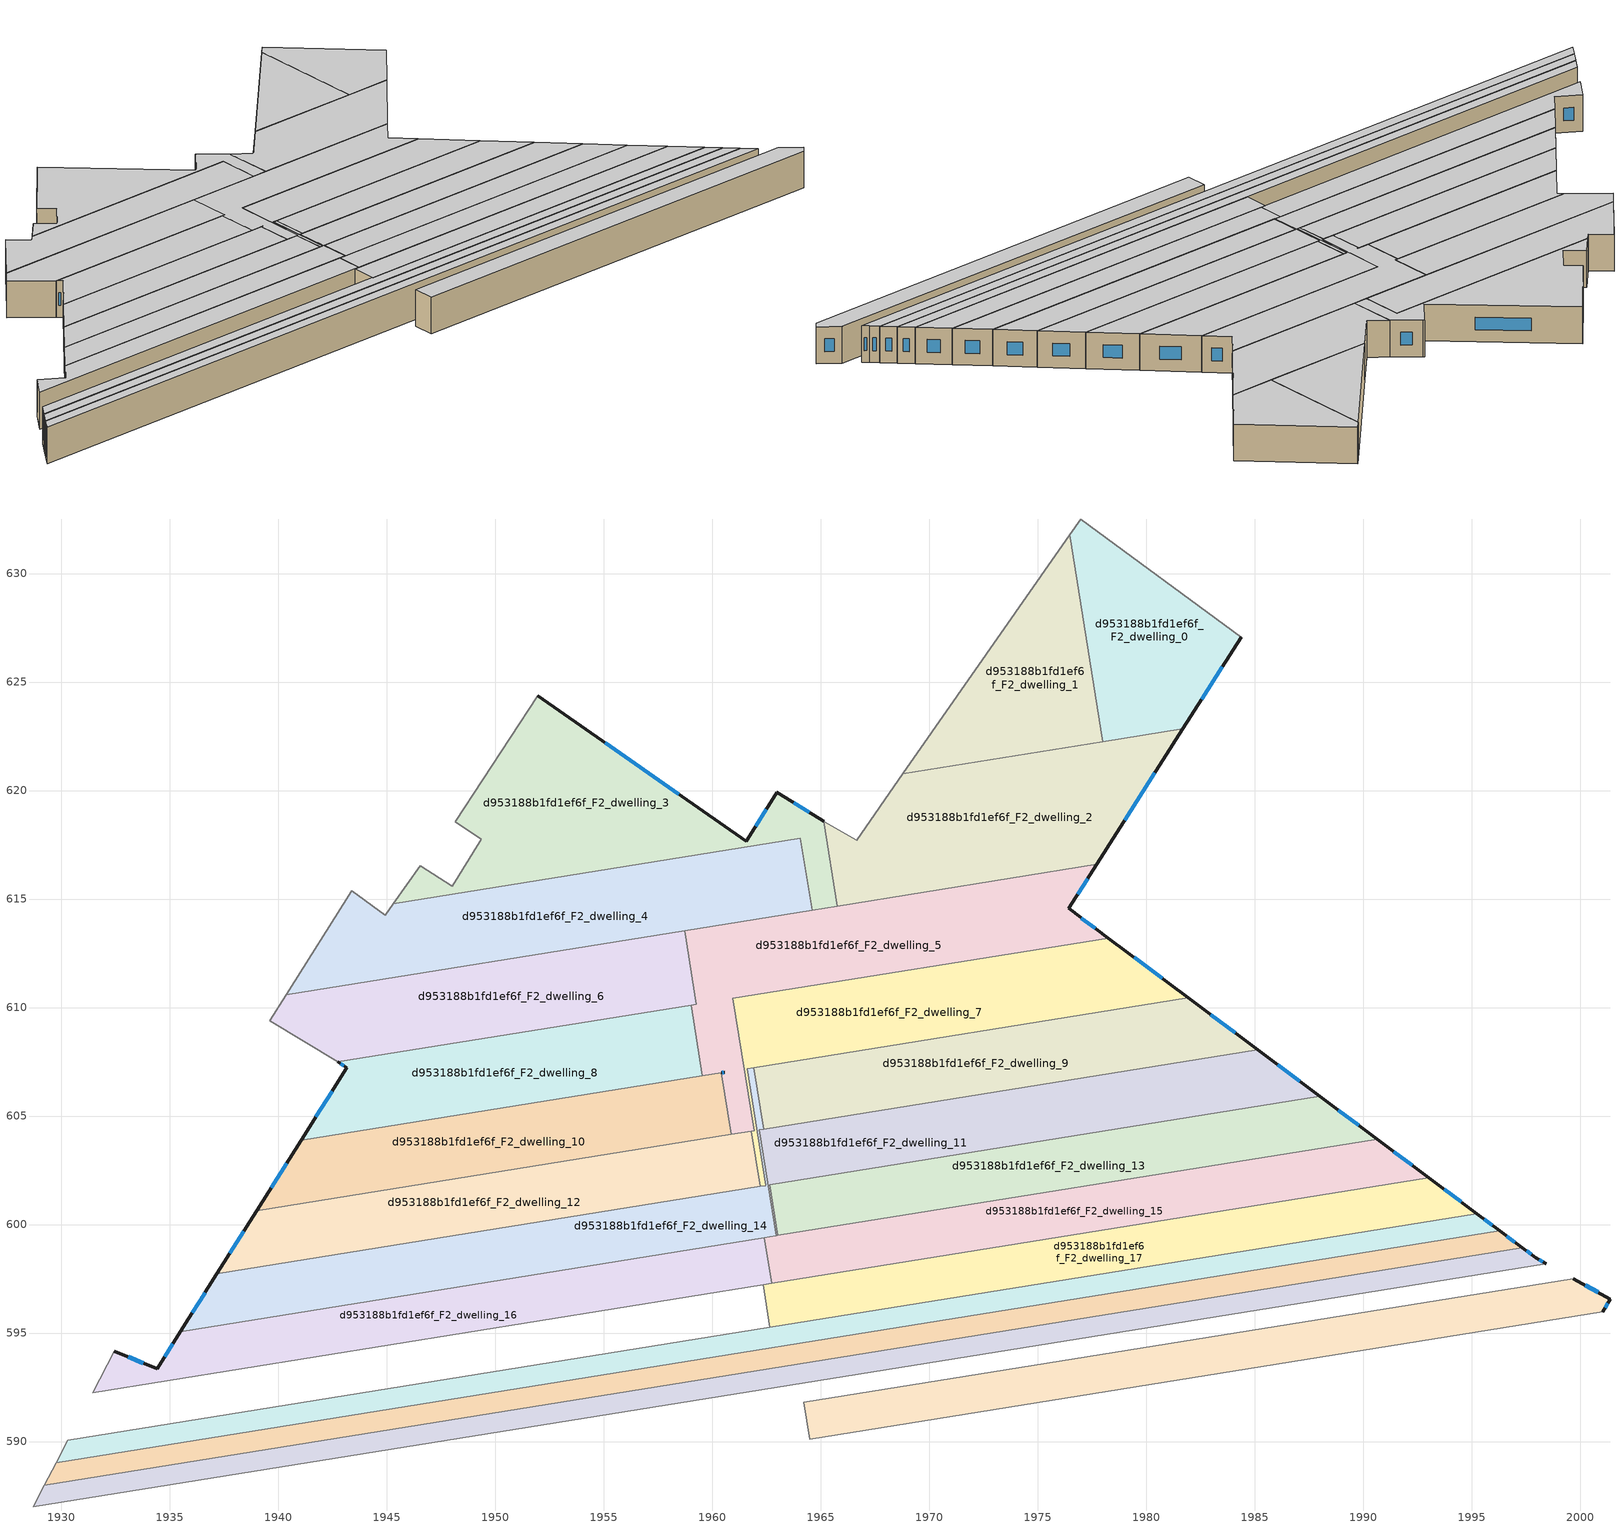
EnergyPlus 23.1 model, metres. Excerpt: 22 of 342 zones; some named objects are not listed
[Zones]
d953188b1fd1ef6f_F2_dwelling_0
 floor to d953188b1fd1ef6f_F1_dwelling_0 (EU_floor_Construction): 1984.36,627.07 1981.68,622.85 1978,622.26 1976.46,631.79 1976.97,632.51 z6
 wall outside (EU_wall_Construction): 1981.68,622.85 1984.36,627.07 z6:9
 wall adiabatic (EU_wall_Construction): 1984.36,627.07 1976.97,632.51 1976.46,631.79 z6:9
 wall to d953188b1fd1ef6f_F2_dwelling_1 (EU_wall_Construction): 1976.46,631.79 1978,622.26 z6:9
 wall to d953188b1fd1ef6f_F2_dwelling_2 (EU_wall_Construction): 1978,622.26 1981.68,622.85 z6:9
 window (EU_Window_Construction): 1982.55,624.22 1983.49,625.7 z6.97:8.03
 ceiling to d953188b1fd1ef6f_F3_dwelling_0 (EU_floor_Construction): 1981.68,622.85 1984.36,627.07 1976.97,632.51 1976.46,631.79 1978,622.26 z9
d953188b1fd1ef6f_F2_dwelling_1
 floor to d953188b1fd1ef6f_F1_dwelling_1 (EU_floor_Construction): 1976.46,631.79 1978,622.26 1968.78,620.78 z6
 wall adiabatic (EU_wall_Construction): 1976.46,631.79 1968.78,620.78 z6:9
 wall to d953188b1fd1ef6f_F2_dwelling_2 (EU_wall_Construction): 1968.78,620.78 1978,622.26 z6:9
 ceiling to d953188b1fd1ef6f_F3_dwelling_1 (EU_floor_Construction): 1978,622.26 1976.46,631.79 1968.78,620.78 z9
d953188b1fd1ef6f_F2_dwelling_10
 floor to d953188b1fd1ef6f_F1_dwelling_10 (EU_floor_Construction): 1960.41,606.99 1960.86,604.16 1939,600.64 1941.04,603.88 z6
 wall outside (EU_wall_Construction): 1941.04,603.88 1939,600.64 z6:9
 wall to d953188b1fd1ef6f_F2_dwelling_5 (EU_wall_Construction): 1960.86,604.16 1960.41,606.99 / 1960.4,606.99 1959.54,606.86 z6:9
 wall to d953188b1fd1ef6f_F2_dwelling_8 (EU_wall_Construction): 1959.54,606.85 1941.04,603.88 z6:9
 wall to d953188b1fd1ef6f_F2_dwelling_12 (EU_wall_Construction): 1939,600.64 1960.86,604.16 z6:9
 window (EU_Window_Construction): 1940.38,602.83 1939.66,601.69 z6.97:8.03
 ceiling to d953188b1fd1ef6f_F3_dwelling_10 (EU_floor_Construction): 1960.86,604.16 1960.41,606.99 1941.04,603.88 1939,600.64 z9
d953188b1fd1ef6f_F2_dwelling_11
 floor to d953188b1fd1ef6f_F1_dwelling_11 (EU_floor_Construction): 1988,605.91 1962.63,601.83 1963.01,599.5 1962.95,599.49 1962.17,604.37 1985.12,608.06 z6
 wall outside (EU_wall_Construction): 1988,605.91 1985.12,608.06 z6:9
 wall to d953188b1fd1ef6f_F2_dwelling_13 (EU_wall_Construction): 1963.01,599.5 1962.63,601.83 1988,605.91 z6:9
 wall to d953188b1fd1ef6f_F2_dwelling_15 (EU_wall_Construction): 1962.95,599.49 1963.01,599.5 z6:9
 wall to d953188b1fd1ef6f_F2_dwelling_14 (EU_wall_Construction): 1962.36,604.4 1962.17,604.37 1962.95,599.49 z6:9
 wall to d953188b1fd1ef6f_F2_dwelling_9 (EU_wall_Construction): 1985.12,608.06 1962.36,604.4 z6:9
 window (EU_Window_Construction): 1987.07,606.6 1986.06,607.36 z6.97:8.03
 ceiling to d953188b1fd1ef6f_F3_dwelling_11 (EU_floor_Construction): 1988,605.91 1985.12,608.06 1962.17,604.37 1962.95,599.49 1963.01,599.5 1962.63,601.83 z9
d953188b1fd1ef6f_F2_dwelling_12
 floor to d953188b1fd1ef6f_F1_dwelling_12 (EU_floor_Construction): 1961.8,604.31 1962.21,601.76 1937.16,597.73 1939,600.64 z6
 wall outside (EU_wall_Construction): 1939,600.64 1937.16,597.73 z6:9
 wall to d953188b1fd1ef6f_F2_dwelling_7 (EU_wall_Construction): 1962.21,601.76 1961.8,604.31 z6:9
 wall to d953188b1fd1ef6f_F2_dwelling_14 (EU_wall_Construction): 1937.16,597.73 1962.21,601.76 z6:9
 wall to d953188b1fd1ef6f_F2_dwelling_5 (EU_wall_Construction): 1961.8,604.31 1960.86,604.16 z6:9
 window (EU_Window_Construction): 1938.4,599.7 1937.76,598.67 z6.97:8.03
 ceiling to d953188b1fd1ef6f_F3_dwelling_12 (EU_floor_Construction): 1962.21,601.76 1961.8,604.31 1939,600.64 1937.16,597.73 z9
d953188b1fd1ef6f_F2_dwelling_13
 floor to d953188b1fd1ef6f_F1_dwelling_13 (EU_floor_Construction): 1990.63,603.94 1963.01,599.5 1962.63,601.83 1988,605.91 z6
 wall outside (EU_wall_Construction): 1990.63,603.94 1988,605.91 z6:9
 wall to d953188b1fd1ef6f_F2_dwelling_15 (EU_wall_Construction): 1963.01,599.5 1990.63,603.94 z6:9
 window (EU_Window_Construction): 1989.78,604.58 1988.85,605.27 z6.97:8.03
 ceiling to d953188b1fd1ef6f_F3_dwelling_13 (EU_floor_Construction): 1990.63,603.94 1988,605.91 1962.63,601.83 1963.01,599.5 z9
d953188b1fd1ef6f_F2_dwelling_14
 floor to d953188b1fd1ef6f_F1_dwelling_14 (EU_floor_Construction): 1961.91,607.24 1962.36,604.4 1962.17,604.37 1962.95,599.49 1962.65,599.44 1935.48,595.07 1937.16,597.73 1962.47,601.8 1961.6,607.19 z6
 wall outside (EU_wall_Construction): 1937.16,597.73 1935.48,595.07 z6:9
 wall to d953188b1fd1ef6f_F2_dwelling_9 (EU_wall_Construction): 1962.36,604.4 1961.91,607.24 z6:9
 wall to d953188b1fd1ef6f_F2_dwelling_7 (EU_wall_Construction): 1961.91,607.24 1961.6,607.19 1962.47,601.8 1962.21,601.76 z6:9
 wall to d953188b1fd1ef6f_F2_dwelling_15 (EU_wall_Construction): 1962.4,599.4 1962.65,599.44 1962.95,599.49 z6:9
 wall to d953188b1fd1ef6f_F2_dwelling_16 (EU_wall_Construction): 1935.48,595.07 1962.4,599.4 z6:9
 window (EU_Window_Construction): 1936.62,596.87 1936.03,595.93 z6.97:8.03
 ceiling to d953188b1fd1ef6f_F3_dwelling_14 (EU_floor_Construction): 1962.65,599.44 1962.95,599.49 1962.17,604.37 1962.36,604.4 1961.91,607.24 1961.6,607.19 1962.47,601.8 1937.16,597.73 1935.48,595.07 z9
d953188b1fd1ef6f_F2_dwelling_15
 floor to d953188b1fd1ef6f_F1_dwelling_15 (EU_floor_Construction): 1993.01,602.16 1962.73,597.29 1962.4,599.4 1962.95,599.49 1963.01,599.5 1990.63,603.94 z6
 wall outside (EU_wall_Construction): 1993.01,602.16 1990.63,603.94 z6:9
 wall to d953188b1fd1ef6f_F2_dwelling_16 (EU_wall_Construction): 1962.4,599.4 1962.73,597.29 z6:9
 wall to d953188b1fd1ef6f_F2_dwelling_17 (EU_wall_Construction): 1962.73,597.29 1993.01,602.16 z6:9
 window (EU_Window_Construction): 1992.24,602.73 1991.4,603.36 z6.97:8.03
 ceiling to d953188b1fd1ef6f_F3_dwelling_15 (EU_floor_Construction): 1993.01,602.16 1990.63,603.94 1963.01,599.5 1962.95,599.49 1962.4,599.4 1962.73,597.29 z9
d953188b1fd1ef6f_F2_dwelling_16
 floor to d953188b1fd1ef6f_F1_dwelling_16 (EU_floor_Construction): 1962.4,599.4 1962.73,597.29 1931.44,592.26 1932.44,594.16 1934.41,593.36 1935.48,595.07 z6
 wall outside (EU_wall_Construction): 1935.48,595.07 1934.41,593.36 1932.44,594.16 z6:9
 wall adiabatic (EU_wall_Construction): 1932.44,594.16 1931.44,592.26 z6:9
 wall to d953188b1fd1ef6f_F2_dwelling_18 (EU_wall_Construction): 1931.44,592.26 1962.34,597.22 z6:9
 wall to d953188b1fd1ef6f_F2_dwelling_17 (EU_wall_Construction): 1962.34,597.22 1962.73,597.29 z6:9
 window (EU_Window_Construction): 1933.77,593.62 1933.07,593.9 / 1935.14,594.52 1934.76,593.91 z6.97:8.03
 ceiling to d953188b1fd1ef6f_F3_dwelling_16 (EU_floor_Construction): 1962.73,597.29 1962.4,599.4 1935.48,595.07 1934.41,593.36 1932.44,594.16 1931.44,592.26 z9
d953188b1fd1ef6f_F2_dwelling_17
 floor to d953188b1fd1ef6f_F1_dwelling_17 (EU_floor_Construction): 1995.22,600.51 1962.65,595.27 1962.34,597.22 1993.01,602.16 z6
 wall outside (EU_wall_Construction): 1995.22,600.51 1993.01,602.16 z6:9
 wall to d953188b1fd1ef6f_F2_dwelling_18 (EU_wall_Construction): 1962.34,597.22 1962.65,595.27 z6:9
 wall to d953188b1fd1ef6f_F2_dwelling_19 (EU_wall_Construction): 1962.65,595.27 1995.22,600.51 z6:9
 window (EU_Window_Construction): 1994.5,601.04 1993.73,601.62 z6.97:8.03
 ceiling to d953188b1fd1ef6f_F3_dwelling_17 (EU_floor_Construction): 1995.22,600.51 1993.01,602.16 1962.34,597.22 1962.65,595.27 z9
d953188b1fd1ef6f_F2_dwelling_19
 floor to d953188b1fd1ef6f_F1_dwelling_19 (EU_floor_Construction): 1996.28,599.71 1929.75,589.02 1930.3,590.07 1995.22,600.51 z6
 wall outside (EU_wall_Construction): 1996.28,599.71 1995.22,600.51 z6:9
 wall to d953188b1fd1ef6f_F2_dwelling_20 (EU_wall_Construction): 1929.75,589.02 1996.28,599.71 z6:9
 wall adiabatic (EU_wall_Construction): 1930.3,590.07 1929.75,589.02 z6:9
 wall to d953188b1fd1ef6f_F2_dwelling_18 (EU_wall_Construction): 1962.65,595.27 1930.3,590.07 z6:9
 window (EU_Window_Construction): 1995.93,599.97 1995.56,600.25 z6.97:8.03
 ceiling to d953188b1fd1ef6f_F3_dwelling_19 (EU_floor_Construction): 1996.28,599.71 1995.22,600.51 1930.3,590.07 1929.75,589.02 z9
d953188b1fd1ef6f_F2_dwelling_2
 floor to d953188b1fd1ef6f_F1_dwelling_2 (EU_floor_Construction): 1981.68,622.85 1977.71,616.6 1965.76,614.68 1965.13,618.58 1965.15,618.57 1966.65,617.71 1968.78,620.78 z6
 wall outside (EU_wall_Construction): 1977.71,616.6 1981.68,622.85 z6:9
 wall adiabatic (EU_wall_Construction): 1968.78,620.78 1966.65,617.71 1965.15,618.57 1965.13,618.58 z6:9
 wall to d953188b1fd1ef6f_F2_dwelling_3 (EU_wall_Construction): 1965.13,618.58 1965.76,614.68 z6:9
 wall to d953188b1fd1ef6f_F2_dwelling_5 (EU_wall_Construction): 1965.76,614.68 1977.71,616.6 z6:9
 window (EU_Window_Construction): 1979,618.63 1980.39,620.82 z6.97:8.03
 ceiling to d953188b1fd1ef6f_F3_dwelling_2 (EU_floor_Construction): 1977.71,616.6 1981.68,622.85 1968.78,620.78 1966.65,617.71 1965.15,618.57 1965.13,618.58 1965.76,614.68 z9
d953188b1fd1ef6f_F2_dwelling_20
 floor to d953188b1fd1ef6f_F1_dwelling_20 (EU_floor_Construction): 1997.31,598.94 1929.21,587.99 1929.75,589.02 1996.28,599.71 z6
 wall outside (EU_wall_Construction): 1997.31,598.94 1996.28,599.71 z6:9
 wall to d953188b1fd1ef6f_F2_dwelling_21 (EU_wall_Construction): 1929.21,587.99 1997.31,598.94 z6:9
 wall adiabatic (EU_wall_Construction): 1929.75,589.02 1929.21,587.99 z6:9
 window (EU_Window_Construction): 1996.98,599.19 1996.61,599.46 z6.97:8.03
 ceiling to d953188b1fd1ef6f_F3_dwelling_20 (EU_floor_Construction): 1997.31,598.94 1996.28,599.71 1929.75,589.02 1929.21,587.99 z9
d953188b1fd1ef6f_F2_dwelling_21
 floor to d953188b1fd1ef6f_F1_dwelling_21 (EU_floor_Construction): 1997.94,598.47 1998.43,598.2 1928.69,586.99 1929.21,587.99 1997.31,598.94 z6
 wall outside (EU_wall_Construction): 1998.43,598.2 1997.94,598.47 1997.31,598.94 z6:9
 wall adiabatic (EU_wall_Construction): 1929.21,587.99 1928.69,586.99 z6:9
 wall to d953188b1fd1ef6f_F2_dwelling_22 (EU_wall_Construction): 1928.69,586.99 1998.43,598.2 z6:9
 window (EU_Window_Construction): 1997.74,598.62 1997.52,598.79 / 1998.27,598.29 1998.1,598.38 z6.97:8.03
 ceiling to d953188b1fd1ef6f_F3_dwelling_21 (EU_floor_Construction): 1998.43,598.2 1997.94,598.47 1997.31,598.94 1929.21,587.99 1928.69,586.99 z9
d953188b1fd1ef6f_F2_dwelling_23
 floor to d953188b1fd1ef6f_F1_dwelling_23 (EU_floor_Construction): 2001.36,596.57 2001.03,595.98 1964.48,590.1 1964.21,591.8 1999.68,597.5 z6
 wall outside (EU_wall_Construction): 2001.03,595.98 2001.36,596.57 1999.68,597.5 z6:9
 wall to d953188b1fd1ef6f_F2_dwelling_24 (EU_wall_Construction): 1964.21,591.8 1964.48,590.1 z6:9
 wall to d953188b1fd1ef6f_F2_dwelling_25 (EU_wall_Construction): 1964.48,590.1 2001.03,595.98 z6:9
 wall to d953188b1fd1ef6f_F2_dwelling_22 (EU_wall_Construction): 1999.68,597.5 1964.21,591.8 z6:9
 window (EU_Window_Construction): 2001.14,596.17 2001.25,596.38 / 2000.82,596.87 2000.23,597.2 z6.97:8.03
 ceiling to d953188b1fd1ef6f_F3_dwelling_23 (EU_floor_Construction): 2001.03,595.98 2001.36,596.57 1999.68,597.5 1964.21,591.8 1964.48,590.1 z9
d953188b1fd1ef6f_F2_dwelling_3
 floor to d953188b1fd1ef6f_F1_dwelling_3 (EU_floor_Construction): 1962.97,619.92 1963.07,619.86 1965.13,618.58 1965.76,614.68 1964.59,614.49 1964.06,617.81 1945.3,614.79 1946.54,616.54 1948.02,615.6 1949.29,617.64 1949.36,617.75 1948.15,618.56 1951.95,624.38 1961.56,617.66 1962.92,619.83 z6
 wall outside (EU_wall_Construction): 1965.13,618.58 1963.07,619.86 1962.97,619.92 1962.92,619.83 1961.56,617.66 1951.95,624.38 z6:9
 wall to d953188b1fd1ef6f_F2_dwelling_4 (EU_wall_Construction): 1945.3,614.79 1964.06,617.81 1964.59,614.49 z6:9
 wall adiabatic (EU_wall_Construction): 1951.95,624.38 1948.15,618.56 1949.36,617.75 1949.29,617.64 1948.02,615.6 1946.54,616.54 1945.3,614.79 z6:9
 wall to d953188b1fd1ef6f_F2_dwelling_5 (EU_wall_Construction): 1964.59,614.49 1965.76,614.68 z6:9
 window (EU_Window_Construction): 1964.46,618.99 1963.74,619.44 / 1958.45,619.84 1955.06,622.2 / 1962.48,619.13 1962,618.36 z6.97:8.03
 ceiling to d953188b1fd1ef6f_F3_dwelling_3 (EU_floor_Construction): 1965.76,614.68 1965.13,618.58 1963.07,619.86 1962.97,619.92 1962.92,619.83 1961.56,617.66 1951.95,624.38 1948.15,618.56 1949.36,617.75 1949.29,617.64 1948.02,615.6 1946.54,616.54 1945.3,614.79 1964.06,617.81 1964.59,614.49 z9
d953188b1fd1ef6f_F2_dwelling_4
 floor to d953188b1fd1ef6f_F1_dwelling_4 (EU_floor_Construction): 1964.06,617.81 1964.59,614.49 1940.37,610.59 1943.39,615.38 1944.92,614.25 1945.3,614.79 z6
 wall adiabatic (EU_wall_Construction): 1945.3,614.79 1944.92,614.25 1943.39,615.38 1940.37,610.59 z6:9
 wall to d953188b1fd1ef6f_F2_dwelling_6 (EU_wall_Construction): 1940.37,610.59 1958.72,613.55 z6:9
 wall to d953188b1fd1ef6f_F2_dwelling_5 (EU_wall_Construction): 1958.72,613.55 1964.59,614.49 z6:9
 ceiling to d953188b1fd1ef6f_F3_dwelling_4 (EU_floor_Construction): 1964.59,614.49 1964.06,617.81 1945.3,614.79 1944.92,614.25 1943.39,615.38 1940.37,610.59 z9
d953188b1fd1ef6f_F2_dwelling_5
 floor to d953188b1fd1ef6f_F1_dwelling_5 (EU_floor_Construction): 1977.71,616.6 1976.42,614.57 1978.24,613.21 1960.94,610.42 1961.92,604.33 1960.86,604.16 1960.41,606.99 1960.57,607.02 1959.54,606.86 1959.01,610.11 1959.27,610.15 1958.72,613.55 z6
 wall outside (EU_wall_Construction): 1978.24,613.21 1976.42,614.57 1977.71,616.6 / 1960.4,606.99 1960.57,607.02 1960.41,606.99 z6:9
 wall to d953188b1fd1ef6f_F2_dwelling_8 (EU_wall_Construction): 1959.01,610.11 1959.54,606.86 z6:9
 wall to d953188b1fd1ef6f_F2_dwelling_6 (EU_wall_Construction): 1958.72,613.55 1959.27,610.15 1959.01,610.11 z6:9
 wall to d953188b1fd1ef6f_F2_dwelling_7 (EU_wall_Construction): 1961.8,604.31 1961.92,604.33 1960.94,610.42 1978.24,613.21 z6:9
 window (EU_Window_Construction): 1976.83,615.23 1977.29,615.94 / 1977.65,613.65 1977.01,614.13 / 1960.52,607.01 1960.46,607 / 1960.46,607 1960.52,607.01 z6.97:8.03
 ceiling to d953188b1fd1ef6f_F3_dwelling_5 (EU_floor_Construction): 1978.24,613.21 1976.42,614.57 1977.71,616.6 1958.72,613.55 1959.27,610.15 1959.01,610.11 1959.54,606.86 1960.57,607.02 1960.41,606.99 1960.86,604.16 1961.92,604.33 1960.94,610.42 z9
d953188b1fd1ef6f_F2_dwelling_6
 floor to d953188b1fd1ef6f_F1_dwelling_6 (EU_floor_Construction): 1958.72,613.55 1959.27,610.15 1942.72,607.49 1939.61,609.39 1940.37,610.59 z6
 wall adiabatic (EU_wall_Construction): 1940.37,610.59 1939.61,609.39 1942.72,607.49 z6:9
 wall to d953188b1fd1ef6f_F2_dwelling_8 (EU_wall_Construction): 1942.72,607.49 1959.01,610.11 z6:9
 ceiling to d953188b1fd1ef6f_F3_dwelling_6 (EU_floor_Construction): 1959.27,610.15 1958.72,613.55 1940.37,610.59 1939.61,609.39 1942.72,607.49 z9
d953188b1fd1ef6f_F2_dwelling_7
 floor to d953188b1fd1ef6f_F1_dwelling_7 (EU_floor_Construction): 1981.92,610.45 1961.6,607.19 1962.47,601.8 1962.21,601.76 1961.8,604.31 1961.92,604.33 1960.94,610.42 1978.24,613.21 z6
 wall outside (EU_wall_Construction): 1981.92,610.45 1978.24,613.21 z6:9
 wall to d953188b1fd1ef6f_F2_dwelling_9 (EU_wall_Construction): 1961.91,607.24 1981.92,610.45 z6:9
 window (EU_Window_Construction): 1980.73,611.35 1979.43,612.31 z6.97:8.03
 ceiling to d953188b1fd1ef6f_F3_dwelling_7 (EU_floor_Construction): 1981.92,610.45 1978.24,613.21 1960.94,610.42 1961.92,604.33 1961.8,604.31 1962.21,601.76 1962.47,601.8 1961.6,607.19 z9
d953188b1fd1ef6f_F2_dwelling_8
 floor to d953188b1fd1ef6f_F1_dwelling_8 (EU_floor_Construction): 1959.01,610.11 1959.54,606.86 1941.04,603.88 1943.16,607.23 1942.72,607.49 z6
 wall outside (EU_wall_Construction): 1942.72,607.49 1943.16,607.23 1941.04,603.88 z6:9
 window (EU_Window_Construction): 1942.47,606.14 1941.73,604.97 / 1942.86,607.41 1943.02,607.32 z6.97:8.03
 ceiling to d953188b1fd1ef6f_F3_dwelling_8 (EU_floor_Construction): 1959.54,606.86 1959.01,610.11 1942.72,607.49 1943.16,607.23 1941.04,603.88 z9
d953188b1fd1ef6f_F2_dwelling_9
 floor to d953188b1fd1ef6f_F1_dwelling_9 (EU_floor_Construction): 1985.12,608.06 1962.36,604.4 1961.91,607.24 1981.92,610.45 z6
 wall outside (EU_wall_Construction): 1985.12,608.06 1981.92,610.45 z6:9
 window (EU_Window_Construction): 1984.08,608.83 1982.96,609.68 z6.97:8.03
 ceiling to d953188b1fd1ef6f_F3_dwelling_9 (EU_floor_Construction): 1985.12,608.06 1981.92,610.45 1961.91,607.24 1962.36,604.4 z9
[Building]
EU S2 Campaign: North Axis=0; Terrain=City; Solar Distribution=FullExterior
[Site:Location]
Bologna: Latitude=44.5; Longitude=11.25; Time Zone=1; Elevation=37
[SizingPeriod:WeatherFileDays]
AnnualSizingPeriod: Begin Month=1; Begin Day of Month=1; End Month=12; End Day of Month=31; Day of Week for Start Day=Monday; Use Weather File Daylight Saving Period=No; Use Weather File Rain and Snow Indicators=No
[MATERIAL]
EU_InternalMass_Material: Roughness=MediumRough; Thickness=0.1; Conductivity=1; Density=1800; Specific Heat=900; Thermal Absorptance=0.9; Solar Absorptance=0.7; Visible Absorptance=0.7
[MATERIAL:NOMASS] Roughness=MediumRough; Thermal Absorptance=0.9; Solar Absorptance=0.7; Visible Absorptance=0.7
Name | Thermal Resistance
EU_wall_NoMass | 0.779417
EU_floor_NoMass | 0.588222
[WINDOWMATERIAL:SIMPLEGLAZINGSYSTEM]
EU_Window_SimpleGlazing: UFactor=5.16242; Solar Heat Gain Coefficient=0.85; Visible Transmittance=0.85
[CONSTRUCTION]
EU_wall_Construction: EU_wall_NoMass
EU_floor_Construction: EU_floor_NoMass
EU_Window_Construction: EU_Window_SimpleGlazing
EU_InternalMass_Construction: EU_InternalMass_Material
[ZONE] Type=1; Multiplier=1; Ceiling Height=autocalculate; Floor Area=autocalculate; Part of Total Floor Area=Yes
Name | Volume
d953188b1fd1ef6f_F2_dwelling_0 | 135.192
d953188b1fd1ef6f_F2_dwelling_1 | 135.205
d953188b1fd1ef6f_F2_dwelling_10 | 180.097
d953188b1fd1ef6f_F2_dwelling_11 | 190.069
d953188b1fd1ef6f_F2_dwelling_12 | 187.54
d953188b1fd1ef6f_F2_dwelling_13 | 190.031
d953188b1fd1ef6f_F2_dwelling_14 | 193.176
d953188b1fd1ef6f_F2_dwelling_15 | 189.998
d953188b1fd1ef6f_F2_dwelling_16 | 189.991
d953188b1fd1ef6f_F2_dwelling_17 | 190.065
d953188b1fd1ef6f_F2_dwelling_19 | 189.875
d953188b1fd1ef6f_F2_dwelling_2 | 222.81
d953188b1fd1ef6f_F2_dwelling_20 | 190.068
d953188b1fd1ef6f_F2_dwelling_21 | 190.012
d953188b1fd1ef6f_F2_dwelling_23 | 189.983
d953188b1fd1ef6f_F2_dwelling_3 | 222.825
d953188b1fd1ef6f_F2_dwelling_4 | 234.082
d953188b1fd1ef6f_F2_dwelling_5 | 218.547
d953188b1fd1ef6f_F2_dwelling_6 | 190.003
d953188b1fd1ef6f_F2_dwelling_7 | 192.541
d953188b1fd1ef6f_F2_dwelling_8 | 171.374
d953188b1fd1ef6f_F2_dwelling_9 | 186.848
[INTERNALMASS] Construction=EU_InternalMass_Construction
Name | Zone or ZoneList | Surface Area
d953188b1fd1ef6f_F2_dwelling_0_EU_InternalMass | d953188b1fd1ef6f_F2_dwelling_0 | 45.0645
d953188b1fd1ef6f_F2_dwelling_1_EU_InternalMass | d953188b1fd1ef6f_F2_dwelling_1 | 45.0702
d953188b1fd1ef6f_F2_dwelling_2_EU_InternalMass | d953188b1fd1ef6f_F2_dwelling_2 | 74.2701
d953188b1fd1ef6f_F2_dwelling_3_EU_InternalMass | d953188b1fd1ef6f_F2_dwelling_3 | 74.2743
d953188b1fd1ef6f_F2_dwelling_4_EU_InternalMass | d953188b1fd1ef6f_F2_dwelling_4 | 78.0291
d953188b1fd1ef6f_F2_dwelling_5_EU_InternalMass | d953188b1fd1ef6f_F2_dwelling_5 | 72.8446
d953188b1fd1ef6f_F2_dwelling_6_EU_InternalMass | d953188b1fd1ef6f_F2_dwelling_6 | 63.3335
d953188b1fd1ef6f_F2_dwelling_7_EU_InternalMass | d953188b1fd1ef6f_F2_dwelling_7 | 64.1759
d953188b1fd1ef6f_F2_dwelling_8_EU_InternalMass | d953188b1fd1ef6f_F2_dwelling_8 | 57.1271
d953188b1fd1ef6f_F2_dwelling_9_EU_InternalMass | d953188b1fd1ef6f_F2_dwelling_9 | 62.2808
d953188b1fd1ef6f_F2_dwelling_10_EU_InternalMass | d953188b1fd1ef6f_F2_dwelling_10 | 60.0332
d953188b1fd1ef6f_F2_dwelling_11_EU_InternalMass | d953188b1fd1ef6f_F2_dwelling_11 | 63.3554
d953188b1fd1ef6f_F2_dwelling_12_EU_InternalMass | d953188b1fd1ef6f_F2_dwelling_12 | 62.5179
d953188b1fd1ef6f_F2_dwelling_13_EU_InternalMass | d953188b1fd1ef6f_F2_dwelling_13 | 63.3453
d953188b1fd1ef6f_F2_dwelling_14_EU_InternalMass | d953188b1fd1ef6f_F2_dwelling_14 | 64.3912
d953188b1fd1ef6f_F2_dwelling_15_EU_InternalMass | d953188b1fd1ef6f_F2_dwelling_15 | 63.3331
d953188b1fd1ef6f_F2_dwelling_16_EU_InternalMass | d953188b1fd1ef6f_F2_dwelling_16 | 63.33
d953188b1fd1ef6f_F2_dwelling_17_EU_InternalMass | d953188b1fd1ef6f_F2_dwelling_17 | 63.355
d953188b1fd1ef6f_F2_dwelling_19_EU_InternalMass | d953188b1fd1ef6f_F2_dwelling_19 | 63.2914
d953188b1fd1ef6f_F2_dwelling_20_EU_InternalMass | d953188b1fd1ef6f_F2_dwelling_20 | 63.3559
d953188b1fd1ef6f_F2_dwelling_21_EU_InternalMass | d953188b1fd1ef6f_F2_dwelling_21 | 63.3374
d953188b1fd1ef6f_F2_dwelling_23_EU_InternalMass | d953188b1fd1ef6f_F2_dwelling_23 | 63.3276
[OTHEREQUIPMENT] Fuel Type=Electricity; Design Level Calculation Method=Watts/Area; Power per Zone Floor Area=1; Fraction Latent=0; Fraction Radiant=0; Fraction Lost=0; Carbon Dioxide Generation Rate=0; EndUse Subcategory=EU_Step8_InternalGains
Name | Zone or ZoneList or Space or SpaceList | Schedule
EU_Step8_InternalGain_d953188b1fd1ef6f_F2_dwelling_0_f000 | d953188b1fd1ef6f_F2_dwelling_0 | EU_Step8_GainSchedule_d953188b1fd1ef6f_F2_dwelling_0_f000
EU_Step8_InternalGain_d953188b1fd1ef6f_F2_dwelling_1_f000 | d953188b1fd1ef6f_F2_dwelling_1 | EU_Step8_GainSchedule_d953188b1fd1ef6f_F2_dwelling_1_f000
EU_Step8_InternalGain_d953188b1fd1ef6f_F2_dwelling_2_f000 | d953188b1fd1ef6f_F2_dwelling_2 | EU_Step8_GainSchedule_d953188b1fd1ef6f_F2_dwelling_2_f000
EU_Step8_InternalGain_d953188b1fd1ef6f_F2_dwelling_3_f000 | d953188b1fd1ef6f_F2_dwelling_3 | EU_Step8_GainSchedule_d953188b1fd1ef6f_F2_dwelling_3_f000
EU_Step8_InternalGain_d953188b1fd1ef6f_F2_dwelling_4_f000 | d953188b1fd1ef6f_F2_dwelling_4 | EU_Step8_GainSchedule_d953188b1fd1ef6f_F2_dwelling_4_f000
EU_Step8_InternalGain_d953188b1fd1ef6f_F2_dwelling_5_f000 | d953188b1fd1ef6f_F2_dwelling_5 | EU_Step8_GainSchedule_d953188b1fd1ef6f_F2_dwelling_5_f000
EU_Step8_InternalGain_d953188b1fd1ef6f_F2_dwelling_6_f000 | d953188b1fd1ef6f_F2_dwelling_6 | EU_Step8_GainSchedule_d953188b1fd1ef6f_F2_dwelling_6_f000
EU_Step8_InternalGain_d953188b1fd1ef6f_F2_dwelling_7_f000 | d953188b1fd1ef6f_F2_dwelling_7 | EU_Step8_GainSchedule_d953188b1fd1ef6f_F2_dwelling_7_f000
EU_Step8_InternalGain_d953188b1fd1ef6f_F2_dwelling_8_f000 | d953188b1fd1ef6f_F2_dwelling_8 | EU_Step8_GainSchedule_d953188b1fd1ef6f_F2_dwelling_8_f000
EU_Step8_InternalGain_d953188b1fd1ef6f_F2_dwelling_9_f000 | d953188b1fd1ef6f_F2_dwelling_9 | EU_Step8_GainSchedule_d953188b1fd1ef6f_F2_dwelling_9_f000
EU_Step8_InternalGain_d953188b1fd1ef6f_F2_dwelling_10_f000 | d953188b1fd1ef6f_F2_dwelling_10 | EU_Step8_GainSchedule_d953188b1fd1ef6f_F2_dwelling_10_f000
EU_Step8_InternalGain_d953188b1fd1ef6f_F2_dwelling_11_f000 | d953188b1fd1ef6f_F2_dwelling_11 | EU_Step8_GainSchedule_d953188b1fd1ef6f_F2_dwelling_11_f000
EU_Step8_InternalGain_d953188b1fd1ef6f_F2_dwelling_12_f000 | d953188b1fd1ef6f_F2_dwelling_12 | EU_Step8_GainSchedule_d953188b1fd1ef6f_F2_dwelling_12_f000
EU_Step8_InternalGain_d953188b1fd1ef6f_F2_dwelling_13_f000 | d953188b1fd1ef6f_F2_dwelling_13 | EU_Step8_GainSchedule_d953188b1fd1ef6f_F2_dwelling_13_f000
EU_Step8_InternalGain_d953188b1fd1ef6f_F2_dwelling_14_f000 | d953188b1fd1ef6f_F2_dwelling_14 | EU_Step8_GainSchedule_d953188b1fd1ef6f_F2_dwelling_14_f000
EU_Step8_InternalGain_d953188b1fd1ef6f_F2_dwelling_15_f000 | d953188b1fd1ef6f_F2_dwelling_15 | EU_Step8_GainSchedule_d953188b1fd1ef6f_F2_dwelling_15_f000
EU_Step8_InternalGain_d953188b1fd1ef6f_F2_dwelling_16_f000 | d953188b1fd1ef6f_F2_dwelling_16 | EU_Step8_GainSchedule_d953188b1fd1ef6f_F2_dwelling_16_f000
EU_Step8_InternalGain_d953188b1fd1ef6f_F2_dwelling_17_f000 | d953188b1fd1ef6f_F2_dwelling_17 | EU_Step8_GainSchedule_d953188b1fd1ef6f_F2_dwelling_17_f000
EU_Step8_InternalGain_d953188b1fd1ef6f_F2_dwelling_19_f000 | d953188b1fd1ef6f_F2_dwelling_19 | EU_Step8_GainSchedule_d953188b1fd1ef6f_F2_dwelling_19_f000
EU_Step8_InternalGain_d953188b1fd1ef6f_F2_dwelling_20_f000 | d953188b1fd1ef6f_F2_dwelling_20 | EU_Step8_GainSchedule_d953188b1fd1ef6f_F2_dwelling_20_f000
EU_Step8_InternalGain_d953188b1fd1ef6f_F2_dwelling_21_f000 | d953188b1fd1ef6f_F2_dwelling_21 | EU_Step8_GainSchedule_d953188b1fd1ef6f_F2_dwelling_21_f000
EU_Step8_InternalGain_d953188b1fd1ef6f_F2_dwelling_23_f000 | d953188b1fd1ef6f_F2_dwelling_23 | EU_Step8_GainSchedule_d953188b1fd1ef6f_F2_dwelling_23_f000
[ZONEVENTILATION:DESIGNFLOWRATE] Schedule=EU_AlwaysOn; Design Flow Rate Calculation Method=AirChanges/Hour; Air Changes per Hour=0.712058; Ventilation Type=Natural; Fan Pressure Rise=0; Fan Total Efficiency=1; Constant Term Coefficient=1; Temperature Term Coefficient=0; Velocity Term Coefficient=0; Velocity Squared Term Coefficient=0; Minimum Indoor Temperature=-100; Maximum Indoor Temperature=100; Delta Temperature=-100; Minimum Outdoor Temperature=-100; Maximum Outdoor Temperature=100; Maximum Wind Speed=40
Name | Zone or ZoneList or Space or SpaceList
EU_ConstantAir_d953188b1fd1ef6f_F2_dwelling_0 | d953188b1fd1ef6f_F2_dwelling_0
EU_ConstantAir_d953188b1fd1ef6f_F2_dwelling_1 | d953188b1fd1ef6f_F2_dwelling_1
EU_ConstantAir_d953188b1fd1ef6f_F2_dwelling_2 | d953188b1fd1ef6f_F2_dwelling_2
EU_ConstantAir_d953188b1fd1ef6f_F2_dwelling_3 | d953188b1fd1ef6f_F2_dwelling_3
EU_ConstantAir_d953188b1fd1ef6f_F2_dwelling_4 | d953188b1fd1ef6f_F2_dwelling_4
EU_ConstantAir_d953188b1fd1ef6f_F2_dwelling_5 | d953188b1fd1ef6f_F2_dwelling_5
EU_ConstantAir_d953188b1fd1ef6f_F2_dwelling_6 | d953188b1fd1ef6f_F2_dwelling_6
EU_ConstantAir_d953188b1fd1ef6f_F2_dwelling_7 | d953188b1fd1ef6f_F2_dwelling_7
EU_ConstantAir_d953188b1fd1ef6f_F2_dwelling_8 | d953188b1fd1ef6f_F2_dwelling_8
EU_ConstantAir_d953188b1fd1ef6f_F2_dwelling_9 | d953188b1fd1ef6f_F2_dwelling_9
EU_ConstantAir_d953188b1fd1ef6f_F2_dwelling_10 | d953188b1fd1ef6f_F2_dwelling_10
EU_ConstantAir_d953188b1fd1ef6f_F2_dwelling_11 | d953188b1fd1ef6f_F2_dwelling_11
EU_ConstantAir_d953188b1fd1ef6f_F2_dwelling_12 | d953188b1fd1ef6f_F2_dwelling_12
EU_ConstantAir_d953188b1fd1ef6f_F2_dwelling_13 | d953188b1fd1ef6f_F2_dwelling_13
EU_ConstantAir_d953188b1fd1ef6f_F2_dwelling_14 | d953188b1fd1ef6f_F2_dwelling_14
EU_ConstantAir_d953188b1fd1ef6f_F2_dwelling_15 | d953188b1fd1ef6f_F2_dwelling_15
EU_ConstantAir_d953188b1fd1ef6f_F2_dwelling_16 | d953188b1fd1ef6f_F2_dwelling_16
EU_ConstantAir_d953188b1fd1ef6f_F2_dwelling_17 | d953188b1fd1ef6f_F2_dwelling_17
EU_ConstantAir_d953188b1fd1ef6f_F2_dwelling_19 | d953188b1fd1ef6f_F2_dwelling_19
EU_ConstantAir_d953188b1fd1ef6f_F2_dwelling_20 | d953188b1fd1ef6f_F2_dwelling_20
EU_ConstantAir_d953188b1fd1ef6f_F2_dwelling_21 | d953188b1fd1ef6f_F2_dwelling_21
EU_ConstantAir_d953188b1fd1ef6f_F2_dwelling_23 | d953188b1fd1ef6f_F2_dwelling_23
[HVACTEMPLATE:ZONE:IDEALLOADSAIRSYSTEM] System Availability Schedule=EU_AlwaysOn; Maximum Heating Supply Air Temperature=50; Minimum Cooling Supply Air Temperature=13; Maximum Heating Supply Air Humidity Ratio=0.0156; Minimum Cooling Supply Air Humidity Ratio=0.0077; Heating Limit=NoLimit; Cooling Limit=NoLimit; Heating Availability Schedule=EU_AlwaysOn; Cooling Availability Schedule=EU_CoolingOff; Dehumidification Control Type=ConstantSensibleHeatRatio; Cooling Sensible Heat Ratio=0.7; Dehumidification Setpoint=60; Humidification Control Type=None; Humidification Setpoint=30; Outdoor Air Method=None; Outdoor Air Flow Rate per Person=0.00944; Outdoor Air Flow Rate per Zone Floor Area=0; Outdoor Air Flow Rate per Zone=0; Demand Controlled Ventilation Type=None; Outdoor Air Economizer Type=NoEconomizer; Heat Recovery Type=None; Sensible Heat Recovery Effectiveness=0.7; Latent Heat Recovery Effectiveness=0.65
Name | Template Thermostat
d953188b1fd1ef6f_F2_dwelling_0 | EU_HeatOnly_d953188b1fd1ef6f_F2_dwelling_0
d953188b1fd1ef6f_F2_dwelling_1 | EU_HeatOnly_d953188b1fd1ef6f_F2_dwelling_1
d953188b1fd1ef6f_F2_dwelling_2 | EU_HeatOnly_d953188b1fd1ef6f_F2_dwelling_2
d953188b1fd1ef6f_F2_dwelling_3 | EU_HeatOnly_d953188b1fd1ef6f_F2_dwelling_3
d953188b1fd1ef6f_F2_dwelling_4 | EU_HeatOnly_d953188b1fd1ef6f_F2_dwelling_4
d953188b1fd1ef6f_F2_dwelling_5 | EU_HeatOnly_d953188b1fd1ef6f_F2_dwelling_5
d953188b1fd1ef6f_F2_dwelling_6 | EU_HeatOnly_d953188b1fd1ef6f_F2_dwelling_6
d953188b1fd1ef6f_F2_dwelling_7 | EU_HeatOnly_d953188b1fd1ef6f_F2_dwelling_7
d953188b1fd1ef6f_F2_dwelling_8 | EU_HeatOnly_d953188b1fd1ef6f_F2_dwelling_8
d953188b1fd1ef6f_F2_dwelling_9 | EU_HeatOnly_d953188b1fd1ef6f_F2_dwelling_9
d953188b1fd1ef6f_F2_dwelling_10 | EU_HeatOnly_d953188b1fd1ef6f_F2_dwelling_10
d953188b1fd1ef6f_F2_dwelling_11 | EU_HeatOnly_d953188b1fd1ef6f_F2_dwelling_11
d953188b1fd1ef6f_F2_dwelling_12 | EU_HeatOnly_d953188b1fd1ef6f_F2_dwelling_12
d953188b1fd1ef6f_F2_dwelling_13 | EU_HeatOnly_d953188b1fd1ef6f_F2_dwelling_13
d953188b1fd1ef6f_F2_dwelling_14 | EU_HeatOnly_d953188b1fd1ef6f_F2_dwelling_14
d953188b1fd1ef6f_F2_dwelling_15 | EU_HeatOnly_d953188b1fd1ef6f_F2_dwelling_15
d953188b1fd1ef6f_F2_dwelling_16 | EU_HeatOnly_d953188b1fd1ef6f_F2_dwelling_16
d953188b1fd1ef6f_F2_dwelling_17 | EU_HeatOnly_d953188b1fd1ef6f_F2_dwelling_17
d953188b1fd1ef6f_F2_dwelling_19 | EU_HeatOnly_d953188b1fd1ef6f_F2_dwelling_19
d953188b1fd1ef6f_F2_dwelling_20 | EU_HeatOnly_d953188b1fd1ef6f_F2_dwelling_20
d953188b1fd1ef6f_F2_dwelling_21 | EU_HeatOnly_d953188b1fd1ef6f_F2_dwelling_21
d953188b1fd1ef6f_F2_dwelling_23 | EU_HeatOnly_d953188b1fd1ef6f_F2_dwelling_23
[SIZING:ZONE] Zone Cooling Design Supply Air Temperature Input Method=SupplyAirTemperature; Zone Cooling Design Supply Air Temperature=13; Zone Heating Design Supply Air Temperature Input Method=SupplyAirTemperature; Zone Heating Design Supply Air Temperature=50; Zone Cooling Design Supply Air Humidity Ratio=0.008; Zone Heating Design Supply Air Humidity Ratio=0.008; Cooling Design Air Flow Method=DesignDay; Cooling Design Air Flow Rate=0; Cooling Minimum Air Flow per Zone Floor Area=0.000762; Cooling Minimum Air Flow=0; Cooling Minimum Air Flow Fraction=0.2; Heating Design Air Flow Method=DesignDay; Heating Design Air Flow Rate=0; Heating Maximum Air Flow per Zone Floor Area=0.002032; Heating Maximum Air Flow=0.141576; Heating Maximum Air Flow Fraction=0.3; Account for Dedicated Outdoor Air System=No; Dedicated Outdoor Air System Control Strategy=NeutralSupplyAir; Dedicated Outdoor Air Low Setpoint Temperature for Design=autosize; Dedicated Outdoor Air High Setpoint Temperature for Design=autosize; Zone Load Sizing Method=Sensible Load Only No Latent Load; Zone Latent Cooling Design Supply Air Humidity Ratio Input Method=HumidityRatioDifference; Zone Cooling Design Supply Air Humidity Ratio Difference=0.005; Zone Latent Heating Design Supply Air Humidity Ratio Input Method=HumidityRatioDifference; Zone Humidification Design Supply Air Humidity Ratio Difference=0.005
d953188b1fd1ef6f_F2_dwelling_0; d953188b1fd1ef6f_F2_dwelling_1; d953188b1fd1ef6f_F2_dwelling_2; d953188b1fd1ef6f_F2_dwelling_3; d953188b1fd1ef6f_F2_dwelling_4; d953188b1fd1ef6f_F2_dwelling_5; d953188b1fd1ef6f_F2_dwelling_6; d953188b1fd1ef6f_F2_dwelling_7; d953188b1fd1ef6f_F2_dwelling_8; d953188b1fd1ef6f_F2_dwelling_9; d953188b1fd1ef6f_F2_dwelling_10; d953188b1fd1ef6f_F2_dwelling_11; d953188b1fd1ef6f_F2_dwelling_12; d953188b1fd1ef6f_F2_dwelling_13; d953188b1fd1ef6f_F2_dwelling_14; d953188b1fd1ef6f_F2_dwelling_15; d953188b1fd1ef6f_F2_dwelling_16; d953188b1fd1ef6f_F2_dwelling_17; d953188b1fd1ef6f_F2_dwelling_19; d953188b1fd1ef6f_F2_dwelling_20; d953188b1fd1ef6f_F2_dwelling_21; d953188b1fd1ef6f_F2_dwelling_23
[SCHEDULE:CONSTANT]
Name | Hourly Value
EU_AlwaysOn | 1
EU_CoolingOff | 0
[SCHEDULE:FILE] Column Number=1; Rows to Skip at Top=0; Number of Hours of Data=8760; Column Separator=Comma; Interpolate to Timestep=No; Minutes per Item=60; Adjust Schedule for Daylight Savings=Yes
Name | File
EU_Step8_GainSchedule_d953188b1fd1ef6f_F2_dwelling_0_f000 | ../../schedules/d953188b1fd1ef6f/d953188b1fd1ef6f_F2_dwelling_0_f000_gain.csv
EU_Step8_GainSchedule_d953188b1fd1ef6f_F2_dwelling_1_f000 | ../../schedules/d953188b1fd1ef6f/d953188b1fd1ef6f_F2_dwelling_1_f000_gain.csv
EU_Step8_GainSchedule_d953188b1fd1ef6f_F2_dwelling_2_f000 | ../../schedules/d953188b1fd1ef6f/d953188b1fd1ef6f_F2_dwelling_2_f000_gain.csv
EU_Step8_GainSchedule_d953188b1fd1ef6f_F2_dwelling_3_f000 | ../../schedules/d953188b1fd1ef6f/d953188b1fd1ef6f_F2_dwelling_3_f000_gain.csv
EU_Step8_GainSchedule_d953188b1fd1ef6f_F2_dwelling_4_f000 | ../../schedules/d953188b1fd1ef6f/d953188b1fd1ef6f_F2_dwelling_4_f000_gain.csv
EU_Step8_GainSchedule_d953188b1fd1ef6f_F2_dwelling_5_f000 | ../../schedules/d953188b1fd1ef6f/d953188b1fd1ef6f_F2_dwelling_5_f000_gain.csv
EU_Step8_GainSchedule_d953188b1fd1ef6f_F2_dwelling_6_f000 | ../../schedules/d953188b1fd1ef6f/d953188b1fd1ef6f_F2_dwelling_6_f000_gain.csv
EU_Step8_GainSchedule_d953188b1fd1ef6f_F2_dwelling_7_f000 | ../../schedules/d953188b1fd1ef6f/d953188b1fd1ef6f_F2_dwelling_7_f000_gain.csv
EU_Step8_GainSchedule_d953188b1fd1ef6f_F2_dwelling_8_f000 | ../../schedules/d953188b1fd1ef6f/d953188b1fd1ef6f_F2_dwelling_8_f000_gain.csv
EU_Step8_GainSchedule_d953188b1fd1ef6f_F2_dwelling_9_f000 | ../../schedules/d953188b1fd1ef6f/d953188b1fd1ef6f_F2_dwelling_9_f000_gain.csv
EU_Step8_GainSchedule_d953188b1fd1ef6f_F2_dwelling_10_f000 | ../../schedules/d953188b1fd1ef6f/d953188b1fd1ef6f_F2_dwelling_10_f000_gain.csv
EU_Step8_GainSchedule_d953188b1fd1ef6f_F2_dwelling_11_f000 | ../../schedules/d953188b1fd1ef6f/d953188b1fd1ef6f_F2_dwelling_11_f000_gain.csv
EU_Step8_GainSchedule_d953188b1fd1ef6f_F2_dwelling_12_f000 | ../../schedules/d953188b1fd1ef6f/d953188b1fd1ef6f_F2_dwelling_12_f000_gain.csv
EU_Step8_GainSchedule_d953188b1fd1ef6f_F2_dwelling_13_f000 | ../../schedules/d953188b1fd1ef6f/d953188b1fd1ef6f_F2_dwelling_13_f000_gain.csv
EU_Step8_GainSchedule_d953188b1fd1ef6f_F2_dwelling_14_f000 | ../../schedules/d953188b1fd1ef6f/d953188b1fd1ef6f_F2_dwelling_14_f000_gain.csv
EU_Step8_GainSchedule_d953188b1fd1ef6f_F2_dwelling_15_f000 | ../../schedules/d953188b1fd1ef6f/d953188b1fd1ef6f_F2_dwelling_15_f000_gain.csv
EU_Step8_GainSchedule_d953188b1fd1ef6f_F2_dwelling_16_f000 | ../../schedules/d953188b1fd1ef6f/d953188b1fd1ef6f_F2_dwelling_16_f000_gain.csv
EU_Step8_GainSchedule_d953188b1fd1ef6f_F2_dwelling_17_f000 | ../../schedules/d953188b1fd1ef6f/d953188b1fd1ef6f_F2_dwelling_17_f000_gain.csv
EU_Step8_GainSchedule_d953188b1fd1ef6f_F2_dwelling_19_f000 | ../../schedules/d953188b1fd1ef6f/d953188b1fd1ef6f_F2_dwelling_19_f000_gain.csv
EU_Step8_GainSchedule_d953188b1fd1ef6f_F2_dwelling_20_f000 | ../../schedules/d953188b1fd1ef6f/d953188b1fd1ef6f_F2_dwelling_20_f000_gain.csv
EU_Step8_GainSchedule_d953188b1fd1ef6f_F2_dwelling_21_f000 | ../../schedules/d953188b1fd1ef6f/d953188b1fd1ef6f_F2_dwelling_21_f000_gain.csv
EU_Step8_GainSchedule_d953188b1fd1ef6f_F2_dwelling_23_f000 | ../../schedules/d953188b1fd1ef6f/d953188b1fd1ef6f_F2_dwelling_23_f000_gain.csv
